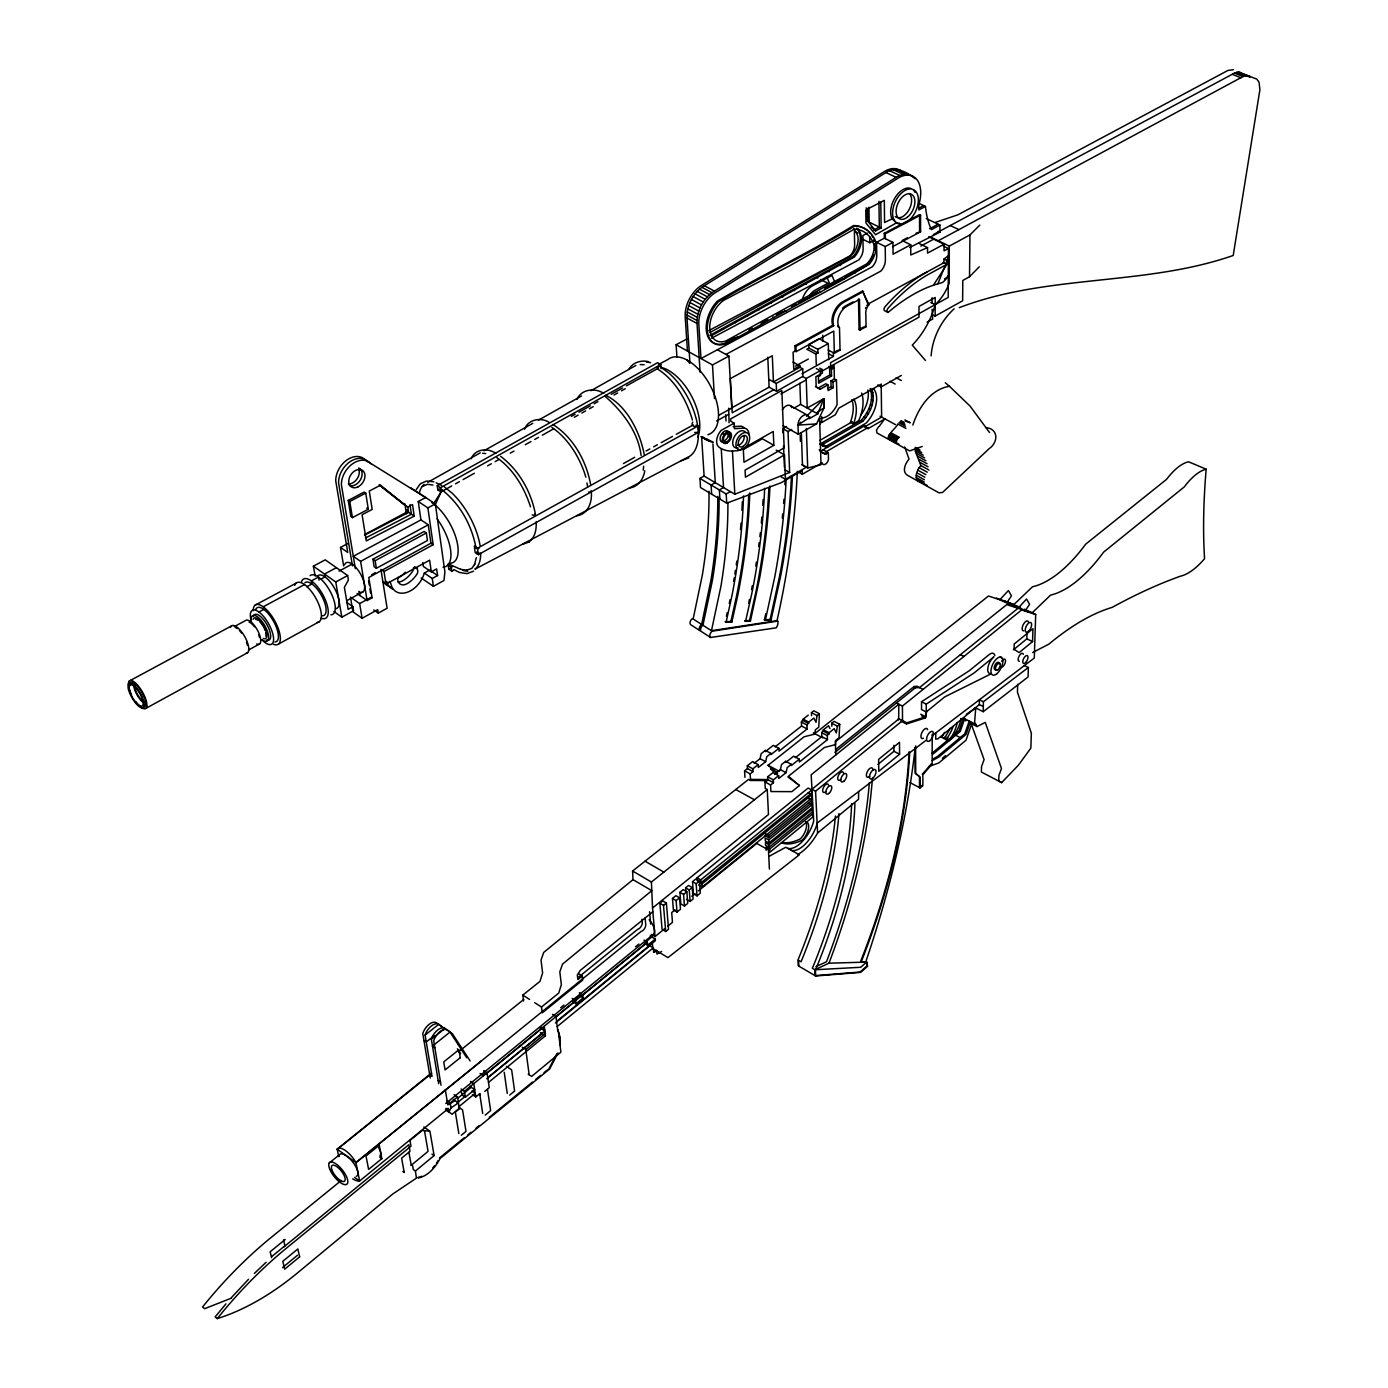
<?xml version="1.0" encoding="UTF-8"?>
<svg xmlns="http://www.w3.org/2000/svg" width="1388" height="1388" viewBox="0 0 1388 1388"><rect width="100%" height="100%" fill="white"/><g stroke="black" fill="none" stroke-linecap="round" stroke-linejoin="round"><path stroke-width="1.5" d="M900.951 721.135L906.485 723.963L925.484 717.891L925.761 711.697M994.849 655.587A9.89 4.58 -63.9 0 0 989.176 654.581L969.449 670.612L921.528 701.755L921.528 709.563L926.247 711.957L926.247 704.132L974.15 672.92L993.86 656.854A9.89 4.563 -63.9 0 0 987.961 667.298A9.89 4.563 -63.9 0 0 990.581 673.648M926.785 710.864L925.761 716.763L906.763 722.836L898.296 718.516M932.094 309.351L932.667 319.067L927.097 322.172M932.111 303.07L932.111 297.726M932.216 734.252L932.146 764.007L922.864 774.747L922.864 785.643L920.123 787.933L909.938 782.606M932.268 314.642L935.165 316.1L935.2 297.483L918.977 306.453L919.012 317.175L820.655 371.845M909.643 247.515L939.919 232.178L939.936 225.082L926.264 218.541M935.755 732.951L935.72 739.162L937.976 738.763L979.321 704.566L979.408 699.76L983.398 701.738L1028.369 667.472L1024.396 665.563M926.976 271.979L923.384 274.009A134.532 77.728 -62.2 0 0 885.058 306.731A2.707 1.614 -63.3 0 0 884.017 309.403A2.707 1.614 -63.3 0 0 885.11 310.895L888.112 312.421A154.085 88.832 -61.6 0 1 933.447 285.199L946.963 264.258L949.271 255.045L943.961 259.088L943.944 262.731L867.934 304.146L862.573 291.012L842.932 301.63A15.875 9.664 -63 0 0 832.696 325.226L794.96 345.786L795.151 351.095L796.157 351.632L833.754 331.073L834.344 353.281L840.052 350.123L839.497 327.672A13.013 7.894 -63 0 1 838.803 316.551A13.013 7.894 -63 0 1 846.784 306.314L859.484 299.426L860.057 330.032L866.077 326.718L865.869 314.833A8.866 5.326 -63.2 0 1 868.94 304.666L862.573 291.012M928.693 236.741L944.083 244.184L944.066 250.881L948.438 248.521L948.195 297.414L830.562 362.684L830.701 367.352L834.032 365.495L834.396 378.976L836.461 380.086L837.103 404.585A17.923 10.792 -61.6 0 1 823.709 417.736L819.614 418.968L821.019 464.72L807.712 467.982L801.9 464.668M888.112 312.421A2.707 1.614 -63.3 0 1 887.019 310.929A2.707 1.614 -63.3 0 1 888.06 308.257A134.636 77.659 -62.2 0 1 926.403 275.518L946.963 264.258L948.403 256.676M979.789 225.099L969.969 234.919L949.323 246.092L949.132 283.36A34.613 20.369 -63.8 0 1 935.182 304.631A57.533 34.162 -63.3 0 1 912.263 345.109L925.466 360.481M920.73 481.896C912.766 480.734 916.895 469.318 920.869 465.587L915.091 450.684L923.228 455.143M591.132 490.675C592.728 500.721 588.477 514.601 576.593 515.763M935.165 316.1L962.63 300.797L962.804 280.445L969.518 276.733L969.969 234.919M477.489 548.798L476.067 548.052M858.634 791.576L858.547 799.262L817.601 833.043A36.886 18.148 -61.3 0 1 797.51 854.661M975.105 707.637L983.225 711.697L983.398 701.738M1017.682 684.284L1017.456 692.248L1031.336 733.176L1030.85 748.115L1018.237 765.395L1001.633 782.624L981.42 772.04L981.524 766.644L984.092 759.635L971.114 723.547M1013.414 649.827L1026.825 638.862L1027.016 632.425M1028.369 667.472L1028.074 676.945L983.225 711.697M1032.551 641.586L1032.967 628.695L1014.212 644.015L1014.073 649.324L1019.156 652.586L1032.551 641.586L1026.825 638.862M1024.413 609.211L1035.691 614.502L1034.286 658.033L932.424 735.466M931.122 355.883C932.389 338.082 941.012 320.819 954.146 308.795M728.683 408.211L729.082 422.75M820.204 443.657A25.522 15.268 -61.3 0 0 827.647 447.162L821.054 443.466L861.081 420.46C868.697 412.167 874.319 399.727 870.172 388.553L871.82 389.438C875.949 400.629 870.328 413.069 862.711 421.362L822.685 444.386M689.923 362.494L686.991 317.991C686.557 305.256 693.375 292.313 704.341 285.737L885.943 172.546C895.451 165.658 907.457 172.286 915.091 178.774M559.902 1045.025L560.179 1037.929L558.739 1032.186M700.09 372.227L697.019 323.456C696.62 310.686 703.456 297.726 714.438 291.116L896.162 177.352C901.038 174.246 907.769 172.806 912.749 176.45M890.61 439.736C883.011 437.237 897.949 426.793 897.724 423.947L905.948 428.406M779.761 575.326L770.114 619.516L771.034 620.089L780.698 575.899A763.07 537.121 -49.6 0 0 792.409 476.362M729.255 603.433L730.036 599.755M748.67 603.242L749.503 599.356M719.088 497.216A522.912 358.711 -51.9 0 1 712.287 581.034L702.935 625.242L711.471 630.69L777.002 620.662L778.512 613.93A947.796 683.087 -46.1 0 0 797.302 472.441M726.41 616.237L727.26 612.594M749.78 492.896A656.958 458.491 -50.4 0 1 737.67 595.903L731.84 622.032L726.08 622.327L731.736 596.684A643.893 448.983 -50.4 0 0 743.517 495.932M731.84 622.032L730.903 621.442L736.698 595.331A656.732 458.561 -50.4 0 0 748.757 494.197M769.941 486.043A707.707 495.967 -50 0 1 759.375 579.525L750.422 621.113L745.564 621.356L751.689 594.081A692.386 484.533 -50.1 0 0 764.632 488.333M750.422 621.113L749.503 620.523L755.731 592.85A704.878 494.007 -50 0 0 768.883 487.466M771.034 620.089L764.372 619.794L765.846 613.6M765.309 620.384L774.764 576.905A747.473 525.497 -49.7 0 0 786.146 479.051M474.523 564.638L476.327 557.646M692.421 618.528A4.008 2.429 -57.4 0 0 690.166 621.911A4.008 2.429 -57.4 0 0 690.842 624.791L700.038 630.707A4.008 2.429 -57.4 0 1 699.379 627.81A4.008 2.429 -57.4 0 1 701.634 624.427L710.951 580.219A522.669 358.798 -51.9 0 0 717.752 496.418M898.661 719.956L898.817 704.236L811.182 774.782L813.698 821.071A25.192 12.405 -61.3 0 1 787.811 848.363L785.66 847.305L768.935 856.431M906.485 723.963L906.763 722.836M711.471 630.69L720.893 586.413A524.525 358.191 -51.9 0 0 727.902 502.473M605.012 396.291C621.598 410.449 638.202 431.547 641.082 455.49M524.543 429.204C528.134 419.297 540.869 416.99 549.11 422.368M644.743 470.688C643.633 478.843 638.185 487.136 629.354 487.986M912.836 425.058C918.422 408.037 930.428 389.299 949.444 386.28L970.125 406.163L989.523 432.501M556.779 1053.874L549.006 1068.587M557.959 1052.937L549.648 1069.003L440.152 1158.425C435.554 1167.117 428.372 1175.862 418.326 1178.013M798.326 434.271L797.979 425.092A7.79 4.719 -61.2 0 1 803.34 415.446A7.79 4.719 -61.2 0 1 809.152 418.76L817.775 413.867L823.778 398.686L824.038 407.846L816.543 423.913L798.326 434.271L782.919 425.63M933.447 285.199L937.889 283.794L944.725 266.548M946.234 262.714L949.271 255.045L946.98 260.562L943.961 259.088M435.155 504.989L441.904 490.12M453.373 1099.47L458.439 1102.887L451.013 1107.936L448.949 1111.944L452.037 1114.269L459.307 1108.318L457.485 1096.954L454.102 1094.664M436.422 1163.231L438.053 1160.646M433.472 503.879L442.113 490.242M1025.333 610.633L1029.566 604.353L1026.565 599.009L1018.046 608.274L919.498 687.598L912.454 687.806L835.611 749.52M1007.22 602.132L1011.453 595.868L1008.399 590.525L999.88 599.737L1018.046 608.274M416.296 489.548L419.991 484.186M657.305 367.039L659.231 366.276M471.191 458.803C474.904 448.74 487.986 447.699 495.811 453.356M879.229 426.359L884.677 418.933M576.905 399.449C581.416 388.935 595.088 387.668 603.797 393.377M474.87 563.979L471.868 568.351L466.541 570.26M628.851 369.468C632.425 362.372 641.256 359.874 648.612 361.661M479.45 553.118L476.847 553.656L476.813 551.851M432.657 1168.054L434.618 1165.729M225.932 1303.887L215.14 1316.917L217.274 1318.6A212.885 119.819 -53 0 0 297.622 1272.813L392.752 1194.01L416.417 1178.117L415.428 1171.038L413.294 1169.546L412.6 1165.642L411.126 1164.601L408.905 1152.283M922.222 774.417L931.504 763.678M231.466 1297.554L248.521 1279.285M479.276 547.982L477.94 548.728M866.043 265.854L867.968 263.876A18.807 11.451 -64.1 0 0 873.295 255.028M816.543 423.913L797.979 425.092L800.841 422.16M806.584 416.296L823.778 398.686M969.518 276.733L979.251 266.808M878.535 426.827L876.505 430.037L876.921 432.935L909.608 450.909L922.222 446.468M254.334 1273.473L266.114 1262.299M866.563 962.11L828.983 963.185L814.843 969.761L815.051 975.625L860.074 972.034L867.032 965.892L866.563 962.11L860.699 967.28L814.843 969.761L812.362 968.321A365.807 189.167 -58.5 0 0 851.625 803.704M922.239 785.296L919.481 787.603L919.463 776.725L915.074 773.116L914.987 747.646M942.365 758.282L945.558 755.61M931.747 753.424L959.004 730.782L963.376 718.151L975.833 724.415M933.014 754.066L960.27 731.424L964.625 718.793L965.857 720.927M415.428 1171.038L434.114 1155.579L429.933 1131.168L422.195 1130.457L409.963 1140.45L410.987 1146.176L286.188 1248.385A253.102 125.718 -52.4 0 0 217.274 1318.6M461.284 1135.263L465.986 1131.359L462.568 1109.862L459.116 1107.52M485.175 1115.137L490.641 1110.608L487.483 1089.424M509.708 1095.063L514.601 1091.02L511.634 1069.836L506.464 1066.435M410.917 1165.504L428.059 1151.381L424.537 1131.029M899.58 754.222L878.795 771.312L878.621 759.375L899.493 742.302L899.58 754.222L893.941 751.29L893.889 745.339M282.51 1267.591L297.5 1255.255M459.029 1106.566L475.251 1093.276L471.885 1091.02M488.489 1082.432L545.449 1035.795L544.235 1026.183M557.213 1026.53L653.297 947.831L649.966 945.818M877.945 764.406L893.941 751.29M460.105 1108.197L455.351 1112.083L458.821 1133.58M472.458 1094.681L475.824 1096.936L480.005 1093.501L480.248 1095.097M484.759 1091.402L489.27 1087.706L487.049 1072.82L483.683 1070.582M448.567 1111.909L445.479 1109.585L448.949 1111.944L448.376 1108.492L359.631 1180.997L355.97 1162.589L481.254 1061.057M457.745 1098.272L471.226 1087.272M285.199 1239.501L270.157 1251.768L271.562 1257.684M769.004 844.719L812.188 809.464L812.275 811.997L769.126 847.253L765.517 845.24L765.395 842.69L769.004 844.719L769.126 847.253M572.619 1001.685L575.985 1003.802L583.099 997.972L582.734 994.78L579.369 992.663M644.258 943.267L647.606 945.297L655.257 939.051L650.226 936.033M665.702 931.504L668.565 929.162L666.379 903.033L662.735 900.881L659.855 903.206L662.076 929.353L665.702 931.504L663.499 905.358L659.855 903.206M487.778 1077.643L544.842 1031.006L539.793 1027.762M556.588 1021.429L655.396 940.665L655.257 939.051M457.173 1102.887L465.292 1096.26M486.685 1078.771L541.979 1033.574M555.408 1022.956L649.862 945.749M462.013 1094.941L465.379 1097.197L474.696 1089.597L469.647 1086.214M271.58 1256.695L284.904 1245.799L283.534 1239.883M769.611 849.126L812.587 813.975L812.691 817.15L769.767 852.301L769.611 849.126L766.003 847.114L766.176 850.289M284.037 1246.771L408.835 1144.684L410.015 1151.259L401.618 1158.147L404.238 1172.53L402.763 1171.489M529.175 1074.815L525.774 1049.502L545.467 1033.366M439.493 1157.974L464.39 1137.657M467.704 1134.95L471.018 1132.244M475.997 1128.184L479.311 1125.477M489.27 1117.34L532.402 1082.12M535.733 1079.413L540.695 1075.353M544.027 1072.646L547.34 1069.94M767.408 780.629L750.544 780.455L748.566 779.379L632.598 871.022L633.015 879.645L543.697 952.428L541.025 960.149L542.621 972.919L540.001 981.351L522.808 995.127L523.571 1000.974M765.048 835.732L768.657 837.745L768.553 835.507L811.859 800.286L808.25 798.326M677.032 912.072L680.484 909.279L679.582 897.81L675.921 895.676L672.469 898.47L673.388 909.938L677.032 912.072L676.112 900.604L672.469 898.47M684.457 906.052L687.737 903.38L686.852 891.755L683.208 889.639L679.912 892.31L680.814 903.918L684.457 906.052L683.555 894.427L679.912 892.31M686.487 899.303L690.114 901.437L693.08 899.008L692.23 887.557L688.587 885.44L685.603 887.852L685.898 891.669M697.036 895.867L700.298 893.213L699.431 881.12L695.787 879.003L692.508 881.658L693.41 893.751L697.036 895.867L696.151 883.757L699.431 881.12M768.657 837.745L811.945 802.524L811.859 800.286M560.7 1007.723L563.962 1005.068M635.583 946.755L638.896 944.066M768.761 839.966L765.152 837.953L765.309 840.989L768.917 843.002L768.761 839.966L812.015 804.728L808.423 802.784M445.774 1103.512L653.644 934.124M926.247 711.957L944.725 696.897L990.165 674.29M573.938 1000.453L579.646 995.803L583.099 997.972M645.68 941.966L651.805 936.969L651.579 934.506L655.032 936.57L664.557 928.815M381.839 1158.633L368.618 1169.407L365.998 1155.996L379.288 1145.221L381.839 1158.633L379.809 1157.21L380.78 1153.116A13.724 5.379 51.6 0 0 378.664 1147.65M457.485 1096.954L447.786 1104.848L445.27 1089.511M465.379 1097.197L464.459 1091.263L647.329 942.088L643.963 940.075M768.917 843.002L812.119 807.764L812.015 804.728M485.974 1073.965L541.372 1028.768M556.484 1016.484L574.892 1001.459M581.607 995.994L646.929 942.695M667.732 926.212L672.486 922.343L671.688 912.558L675.036 909.851M700.957 882.803L811.824 792.895L811.72 790.015L808.111 788.054L697.106 877.789L697.314 880.686L700.957 882.803L700.749 879.888L811.72 790.015M431.46 1073.028L337.215 1149.247A15.997 6.142 51.6 0 1 355.97 1162.589L641.221 931.348A4.702 2.429 -59.1 0 0 644.414 928.78A4.702 2.429 -59.1 0 0 645.732 924.582L645.142 917.971M817.601 833.043L815.571 791.212L902.53 720.667L902.426 706.058L1021.603 609.957L1035.691 614.502M698.476 885.006L702.102 887.106L701.894 884.035L811.807 794.838L808.198 792.895M702.102 887.106L811.911 797.892L811.807 794.838M341.257 1180.494L271.389 1237.263A252.078 126.482 -52.3 0 0 202.544 1307.01L204.661 1308.676L231.536 1298.092M691.71 896.284L695.041 893.577M698.39 890.87L756.772 843.418L768.466 849.959L769.403 869.062M652.863 911.743L580.34 970.333L577.321 975.018L577.842 979.581L582.301 975.955L578.9 973.856M663.499 905.358L666.379 903.033M582.301 975.955L582.752 980.015L542.257 1012.858L541.511 1007.011L558.705 993.114L561.359 984.647L559.815 971.86L562.522 964.122L651.787 890.662L633.015 879.645M578.796 976.961L637.751 929.266A4.702 2.429 -59.1 0 0 640.926 926.698A4.702 2.429 -59.1 0 0 642.262 922.5L641.967 919.203M898.938 718.845L811.963 789.269L815.571 791.212M676.112 900.604L679.582 897.81M683.555 894.427L686.852 891.755M690.114 901.437L689.246 889.968L692.23 887.557M831.828 726.236L831.742 723.2L834.084 721.344L839.723 724.276L839.063 737.739L835.489 740.585L835.611 744.575L824.403 747.49L788.436 776.256L799.436 785.539L791.871 791.646L770.913 791.559L770.6 784.983L773.463 782.693L773.342 779.883L778.633 775.666L772.96 772.613L767.668 776.812L767.807 779.622L764.944 781.895L765.256 788.488L767.252 789.564L768.484 814.513L652.534 908.012L655.032 936.57M338.724 1156.62L337.215 1149.247L429.985 1074.763M458.456 1051.896L523.762 999.464M834.951 752.365L917.052 686.383L923.089 689.402M329.251 1162.97L339.418 1154.799M774.556 774.261L780.368 769.629L781.548 764.562L785.677 761.283L791.334 764.32L787.222 767.599L786.024 772.682L778.755 778.477L778.633 775.666M839.723 724.276L837.398 726.132L836.322 732.916L834.205 728.665L829.104 732.743L827.335 735.657L827.456 739.631L799.401 761.995L799.297 759.201L793.641 756.182L785.729 762.48L785.677 761.283M652.534 908.012L651.423 882.039L767.252 789.564M466.75 1057.777L450.007 1032.117L432.466 1046.066L434.826 1047.628M795.411 757.674L821.817 736.664L821.696 732.691L823.448 729.776L828.567 725.733L829.972 728.561M799.297 759.201L791.386 765.499L791.334 764.32M434.236 1035.621L426.272 1041.937L423.93 1040.393M438.695 1083.681L431.338 1039.196L444.958 1028.387L450.007 1032.117M750.544 780.455L750.197 773.879L753.059 771.624L752.903 768.813L758.212 764.632L752.608 761.613L747.299 765.777L747.455 768.588L744.575 770.843L744.957 777.419M754.205 763.261L760.034 758.681L761.197 753.632L765.326 750.388L770.93 753.389L766.801 756.651L765.638 761.7L758.351 767.443L758.212 764.632M811.564 715.688L811.46 712.651L813.802 710.812L819.388 713.71L817.046 715.566L816.005 722.315L813.854 718.064L808.736 722.09L806.983 724.987L807.139 728.96L779.032 751.134L778.911 748.323L773.307 745.339L765.378 751.585L765.326 750.388M429.707 1074.832L432.032 1076.394L425.11 1035.066L438.747 1024.309L443.813 1028.04M775.094 746.848L801.553 726.028L801.397 722.072L803.149 719.175L808.267 715.15M778.911 748.323L770.982 754.569L770.93 753.389M688.743 457.901L680.779 460.903M528.811 542.083C535.195 537.607 536.636 529.14 536.132 521.853M925.796 740.515L817.272 823.015A25.21 12.388 -61.3 0 1 791.386 850.358M473.534 571.162L467.149 573.574M697.314 432.431L694.763 432.483M605.741 395.268C626.803 405.643 639.972 431.824 644.275 454.744M449.018 1104.57L454.969 1100.545M966.326 714.317L975.747 707.949L974.619 722.263L977.031 726.566L985.254 722.402L1001.477 768.501L998.892 775.528L998.753 780.924L1001.633 782.624M797.979 425.092L810.141 417.042M817.098 412.444L824.038 407.846L824.038 398.547L807.209 408.02L806.202 378.49L802.889 376.686M938.253 240.749L1243.058 76.531L1246.962 75.455L1250.206 76.496M933.395 234.589L1234.453 73.096L1238.356 72.02L1256.834 79.133L1259.037 82.187L1259.922 89.613L1233.203 255.479C1144.77 286.275 1047.229 273.939 959.264 307.65M853.36 423.861L858.652 420.72A33.885 20.265 -61.5 0 0 861.67 393.064M781.01 476.743L785.452 479.311L806.359 467.218L802.472 465.067L801.327 432.813M797.215 471.313L802.333 474.245L822.13 462.777A4.494 2.672 -60.7 0 0 825.791 463.904A4.494 2.672 -60.7 0 0 828.463 458.179L828.306 452.714L823.101 449.781M371.654 574.788L375.367 572.637M884.954 418.898L868.073 428.649L864.741 425.7L820.534 451.256L825.739 454.188L828.306 452.714M864.741 425.7L864.759 426.827L881.623 417.094L881.207 385.101M786.545 426.55L782.849 428.649L788.02 431.564L789.651 472.475L734.825 494.232L704.115 476.049L701.634 437.307L713.345 442.252M825.34 452.176L868.055 427.521M785.452 479.311L784.463 454.865L745.443 477.177L745.078 470.15L784.168 447.856L781.826 390.496L730.661 418.898L730.782 421.223L734.148 423.149L734.46 428.701L744.35 428.094A12.336 7.669 -60.5 0 1 749 434.791M704.115 476.049L699.934 478.426L726.184 493.989L730.383 491.595M819.579 440.569L852.301 421.779M731.337 408.072L769.126 387.2L776.551 391.312L802.958 376.304L802.698 368.826L799.904 367.317L773.428 381.908L772.318 355.762L730.331 378.629L732.205 412.791L773.775 389.768M773.845 445.305L743.985 462.256L743.274 448.393L773.237 431.477L773.845 445.305L762.446 438.799L743.794 449.33M877.736 384.979L881.259 386.853L901.315 375.454M819.284 421.032L821.835 422.438L835.333 414.769L838.82 408.193L881.224 384.112L881.259 386.853M661.66 951.422L656.958 954.094L656.715 951.248L653.696 952.272L653.297 947.831M899.528 223.121A18.669 11.243 -65 0 1 896.509 222.843L875.568 234.711L865.991 223.086L865.765 209.987L884.312 200.358L884.572 222.496L892.05 218.853L893.976 219.79M788.02 431.564L791.733 429.465M653.522 952.029L656.645 950.242M427.764 482.313L480.265 452.835M484.013 450.718L532.784 423.34M538.405 420.182L581.537 395.962M590.906 390.705L635.912 365.426M827.716 388.501L831.082 386.61L833.164 387.738L833.008 382.03L830.926 380.919L831.082 386.61M793.728 408.263L800.616 404.394L817.775 413.867M833.164 387.738L828.116 390.583L827.942 384.875L825.877 383.747L818.157 388.05L815.45 386.506M660.792 364.524L441.748 487.014L440.395 487.726L437.255 485.661L657.6 362.684L660.792 364.524L661.087 368.635M451.759 485.939L440.968 491.925L437.845 489.86L437.255 485.661M455.524 483.822L459.307 481.705M463.072 479.589L474.384 473.256M487.587 465.848L491.369 463.731M495.134 461.631L498.899 459.515M510.229 453.165L513.994 451.065M525.306 444.715L530.962 441.54M534.744 439.441L538.509 437.324M542.274 435.207L553.604 428.875M574.337 417.25L578.119 415.133M581.884 413.017L585.649 410.9M589.432 408.783L593.197 406.684M613.947 395.06L617.712 392.943M621.494 390.826L625.259 388.709M830.926 380.919L834.396 378.976M818.157 388.05L820.239 389.195L827.942 384.875M833.008 382.03L836.461 380.086M734.148 423.149L721.153 430.384A11.763 7.356 -60.5 0 0 719.036 447.179A51.391 32.08 -61.2 0 0 735.657 450.753A12.336 7.669 -60.5 0 0 742.511 448.237M831.395 369.399L834.101 367.889L832.314 366.935L829.608 368.445L829.781 375.02L831.568 375.974L831.395 369.399L829.608 368.445M818.66 381.232L829.781 375.02M831.568 375.974L818.59 383.227L818.382 376.651L820.412 375.506L820.308 371.967M571.353 416.383L575.135 414.283M578.935 412.184L590.316 405.869M594.116 403.769L597.898 401.67M611.171 394.296L622.553 387.998M626.352 385.899L658.606 368.011M477.507 548.191L698.39 425.769L698.789 432.119L478.339 554.662L475.164 552.528L474.332 546.074L477.507 548.191L478.339 554.662M373.719 609.905L378.282 613.132L387.113 608.239L380.937 569.427L384.008 571.544L385.985 584.122L429.621 560.179L431.304 571.873L436.63 568.924L437.584 575.552L432.258 578.484L424.312 573.071A21.566 14.782 -55 0 1 407.135 592.312A21.566 14.782 -55 0 1 391.052 584.435A11.191 7.703 -54.3 0 0 389.351 581.399M806.202 378.49L822.286 369.555L822.39 373.094L815.866 376.738L816.179 386.87L820.239 389.195M421.154 577.963L433.403 586.343L443.987 580.462L444.889 571.908L435.329 503.896L410.466 487.604M780.924 393.932L805.526 380.26M623.438 463.557L634.75 457.294M646.079 451.031L649.844 448.931M653.627 446.849L657.409 444.75M661.174 442.668L672.503 436.405M676.268 434.305L693.254 424.919M719.192 415.064L731.771 408.107L728.926 356.091L717.388 349.759M768.779 379.34L776.222 383.452L802.698 368.826M837.623 350.383L833.338 352.76L833.425 356.386L802.021 373.771M716.52 421.05L728.613 414.353M362.094 618.285L359.648 603.606L350.47 597.118L352.968 611.796L362.094 618.285L377.709 609.644L378.282 613.132M844.494 277.721L864.36 266.791M843.973 279.179L725.646 343.981L720.997 344.918A27.482 17.558 -62.5 0 1 707.325 329.91A27.482 17.558 -62.5 0 1 718.55 301.682C763.088 275.518 810.523 253.241 854.765 226.036L857.368 226.261A55.433 33.971 -63.7 0 1 875.03 239.898L875.689 241.668A18.825 11.451 -64.1 0 1 869.079 264.431L843.973 279.179L842.88 278.624L824.802 288.565M333.901 611.483L341.847 617.192L353.593 610.72L352.916 606.747L348.145 609.367L344.38 587.35L348.388 580.045L347.642 575.552L325.226 559.85L313.376 566.183L315.145 576.072M359.648 603.606L371.273 597.204L372.105 597.794L367.091 600.553L357.08 593.509M859.484 299.426L858.478 298.906L859.051 329.511L863.579 327.013M808.857 348.093L806.81 349.221L815.936 354.096L817.983 352.968L817.862 349.325L808.736 344.467L808.857 348.093L817.983 352.968M795.428 366.154L808.354 359.024M799.904 367.317L799.852 365.825L793.728 369.191L793.103 352.222L795.151 351.095M424.312 573.071L429.621 570.138L437.584 575.552M798.204 303.157L808.232 297.657L809.325 298.229M809.881 296.754L818.191 292.191M346.948 600.605L363.031 591.791M278.485 644.084L319.379 621.633M817.862 349.325L828.289 343.617L828.723 359.718M709.91 335.376L853.221 256.502A18.738 11.503 -64.2 0 0 859.745 233.826L859.085 232.056A55.173 34.093 -63.7 0 0 856.812 228.1M711.003 335.965L854.331 257.058A18.738 11.503 -64.2 0 0 860.855 234.364L860.196 232.611A55.19 34.093 -63.7 0 0 857.923 228.638M752.487 328.141L749.069 330.014L750.179 330.604M767.842 319.761L761.04 323.473L762.151 324.063M776.326 315.128L783.092 311.433M791.49 306.817L796.539 304.059M794.96 345.786L795.966 346.323L833.702 325.746A15.893 9.647 -63 0 1 843.956 302.15L863.596 291.532M384.008 571.544L433.16 544.721L427.903 507.887L418.239 501.519L425.665 497.563L365.374 460.087A20.091 14.383 -56 0 0 346.861 460.053A20.091 14.383 -56 0 0 335.74 480.977L347.746 552.441L340.511 547.427L348.006 543.437M248.435 650.035L259.677 643.893M808.736 344.467L819.146 338.759L828.289 343.617M145.966 708.331L247.567 652.724M449.539 564.361L448.22 565.09L448.775 569.097L451.846 571.197L453.165 570.485M724.553 343.374L735.241 337.562M376.374 568.299L427.435 540.522L426.342 532.975L424.103 531.483L372.938 559.191L374.153 566.755L376.374 568.299L375.159 560.717L372.938 559.191M433.16 544.721L430.939 543.211L368.792 577.512L372.105 597.794M448.22 565.09L451.291 567.189L452.627 566.46M448.775 569.097L450.094 568.369M313.376 566.183L335.757 581.988L347.642 575.552M375.159 560.717L426.342 532.975M853.03 301.855L845.778 305.794A13.013 7.894 -63 0 0 842.551 308.257M710.066 332.426L850.809 255.999A15.546 9.543 -64.2 0 0 857.055 234.225A51.929 32.098 -63.7 0 0 853.689 228.899M129.362 680.988L231.397 625.971M258.931 612.004L263.772 609.401M306.8 586.742L311.953 583.966L311.38 580.878L318.477 577.061L319.032 580.149M320.524 579.334L325.035 576.905L324.532 574.059L336.382 567.657M234.277 626.63L245.555 620.54A13.672 5.205 60.4 0 1 258.359 631.939A13.672 5.205 60.4 0 1 256.693 643.997M944.083 244.184L927.531 253.119L927.531 247.602L918.943 243.421M339.036 571.145L352.153 564.066M371.064 463.818A20.143 14.366 -56 0 0 352.552 463.8A20.143 14.366 -56 0 0 341.396 484.776L353.298 556.31L360.62 561.377L428.285 524.803L430.939 543.211M920.834 246.075L933.708 239.17M255.01 605.237L296.147 583.134M725.907 354.443L880.842 271.094A10.653 6.437 -64 0 0 885.388 260.111L885.232 246.543L892.97 242.414L893.074 254.212L910.719 244.774L910.771 254.993L927.531 247.602M428.285 524.803L420.928 519.91L353.298 556.31L355.363 568.664M263.252 606.799L304.527 584.574M676.962 357.271L676.095 344.727L712.495 364.94L728.926 356.091M427.903 507.887L435.329 503.896M932.285 760.589L938.843 757.067L966.083 734.373L970.455 721.708L971.669 723.859L966.013 740.22L938.826 762.932L929.11 766.419M935.581 222.323L957.963 214.793L1227.877 70.458L1233.516 69.66M907.353 237.782L902.113 240.575L910.719 244.774M916.097 233.132L920.591 231.761L920.556 215.14L919.533 214.654L884.277 233.288L884.347 238.198L876.591 242.293L876.782 255.86A10.618 6.437 -64 0 1 872.254 266.808L700.975 358.555L698.841 324.445A26.251 16.864 -62.6 0 1 716.26 292.087L898.019 178.219A30.102 18.165 -65 0 1 918.839 204.695L918.856 209.935L925.466 206.465A97.073 56.457 -65.8 0 0 931.383 229.645L939.936 225.082M892.536 246.717L920.591 231.761M407.725 507.141L412.531 504.573L414.231 516.11L366.328 540.921L362.077 514.74L372.192 509.396L369.277 491.074L380.416 485.227L407.725 507.141L379.583 485.349M929.561 228.777L938.115 224.214M364.888 534.432L408.02 511.443M932.649 759.062L937.577 756.425L964.816 733.731L969.206 721.083L970.42 723.235L977.031 726.566M658.45 364.541L667.854 359.527A42.802 22.867 61.7 0 1 710.24 385.534A42.802 22.867 61.7 0 1 707.915 434.687M711.489 338.238L858.634 259.99A10.584 6.472 -64.1 0 0 863.128 249.077L862.885 235.544L867.535 233.115M884.277 233.288L885.301 233.791L920.556 215.14M676.095 344.727L687.025 338.95M862.33 239.048L869.808 242.727L873.33 240.87M352.431 517.62L368.306 509.223L365.738 493.104L364.177 492.063L348.214 500.426L350.869 516.562L352.431 517.62L349.776 501.484L348.214 500.426M708.817 330.604L850.167 255.756A10.549 6.472 -64.2 0 0 854.644 244.878L854.383 231.362L857.784 233.028M871.213 226.921L875.498 230.929L881.12 227.979L880.79 202.18M918.683 208.2L923.627 205.598M349.776 501.484L365.738 493.104M873.677 230.026L879.298 227.077L878.951 201.295M437.845 489.86L439.198 489.149M1032.689 652.516L1048.946 644.084A274.703 116.21 -62.3 0 1 1112.152 607.389A888.771 331.402 -58.6 0 1 1180.407 576.194A67.804 28.558 -65.8 0 0 1204.558 558.705A546.924 200.375 -68.3 0 1 1206.172 469.179L1188.492 461.77A51.703 22.173 -65.8 0 0 1166.562 479.346L1085.642 544.2A115.95 53.837 -65.9 0 1 1032.499 586.777L1014.108 604.353L988.482 596.025L816.838 732.049L813.385 732.916L822.737 737.826M364.558 535.126L408.61 512.38L414.231 516.11M365.443 538.024L411.421 514.237L409.998 504.642M815.901 966.673L826.502 961.763A514.809 274.668 -57.5 0 0 869.374 782.676M420.547 483.631L426.463 481.063L433.837 481.792M422.299 486.529L427.487 484.273L432.952 485.054M699.934 478.426L700.524 487.552L726.722 503.167L781.236 482.694L802.195 470.567L802.333 474.245M522.773 544.269L529.158 541.945M421.831 1176.33L417.667 1177.545M937.889 283.794L942.261 282.632A31.247 12.232 -75.1 0 0 949.166 274.546L948.299 276.177A27.222 15.962 -64.2 0 1 946.061 277.93M723.009 343.686L719.904 344.311A27.465 17.576 -62.5 0 1 706.232 329.32A27.465 17.576 -62.5 0 1 717.423 301.075C761.977 274.928 809.395 252.685 853.655 225.498L856.257 225.706A55.416 33.971 -63.7 0 1 867.413 230.616M590.334 492.115L588.686 492.011M777.748 621.113L712.218 631.176A4.025 2.412 -57.4 0 0 709.945 634.576A4.025 2.412 -57.4 0 0 710.604 637.474L776.239 627.827A6.784 3.973 -58 0 0 777.748 621.113L777.002 620.662M552.962 424.502C573.157 437.376 586.239 460.729 590.542 484.1M835.437 815.988A364.35 190.399 -58.4 0 1 797.996 959.941L798.239 965.788L815.658 975.99L860.681 972.381L867.639 966.239L866.181 960.6A870.224 490.606 -54.8 0 0 915.195 747.664M733.072 426.654L741.001 426.168A12.336 7.669 -60.5 0 1 744.367 428.302M730.903 621.442L725.143 621.737L726.08 622.327M749.503 620.523L744.645 620.766L745.564 621.356M764.372 619.794L770.114 619.516M482.59 453.269L485.661 453.581M913.53 686.47L917.052 686.383M750.682 779.397L767.547 779.57M640.198 364.558L644.136 364.714M867.17 962.474L861.202 961.936A508.043 266.028 -58.1 0 0 909.66 752.279M820.655 444.646L826.016 446.242L866.025 423.184A24.03 14.262 -61.6 0 0 873.468 388.64M466.923 570.242L460.643 569.34M466.767 573.591L459.393 572.446L453.789 569.548M905.392 421.067L910.25 422.767L904.941 419.905M413.485 567.761L417.337 568.525A4.442 3.036 -55.3 0 0 417.562 570.052A4.563 3.123 -55.1 0 1 416.799 574.406A21.757 14.956 -55 0 1 407.014 583.741A9.924 6.801 -54.9 0 1 397.853 577.477M996.358 598.089L1020.544 607.389M1238.356 72.02L1246.962 75.455M1244.602 75.056L1249.755 77.103M1236.465 72.297L1245.071 75.733M1234.453 73.096L1243.058 76.531M1232.405 74.379L1241.011 77.832M448.255 563.823L460.764 569.375M896.596 169.475L906.815 174.246M893.178 169.648L903.397 174.437M889.587 170.689L899.806 175.478M885.943 172.546L896.162 177.352M1003.715 600.484L1028.89 612.299M918.578 203.186L925.466 206.465M950.277 225.533L958.9 229.645M938.115 231.31L939.919 232.178M931.365 237.417L949.323 246.092M866.06 207.992L867.899 208.877L868.107 221.56L875.498 230.929M943.267 246.006L948.438 248.539M436.162 482.798L441.748 485.505M881.12 227.979L867.361 221.265L867.153 208.408M960.375 654.685L963.966 656.437M943.163 262.384L946.963 264.258M884.347 238.198L892.97 242.414M876.591 242.293L885.232 246.543M979.321 704.566L983.329 706.544M930.81 302.428L935.182 304.631M839.549 264.917L840.642 265.472M854.279 272.343L855.39 272.898M960.912 718.446L964.209 720.112M921.528 701.755L926.247 704.132M920.695 714.213L925.761 716.763M828.15 271.146L829.243 271.701M896.37 702.987L902.426 706.058M921.805 716.017L925.484 717.891M954.406 734.616L961.485 738.208M944.586 732.291A20.716 9.716 -63 0 1 941.238 737.097L948.646 740.88A20.386 9.508 -63.1 0 0 961.034 718.637M816.682 277.409L817.775 277.964M820.568 279.509L827.959 283.291L815.277 290.057A12.891 7.964 -63.2 0 0 809.291 296.026M867.934 304.146L868.94 304.666M805.127 283.707L806.237 284.262M819.84 291.289L820.95 291.844M1240.091 72.28L1242.885 74.362M865.071 326.197L866.077 326.718M793.52 290.023L794.613 290.595M859.051 329.511L860.057 330.032M811.46 712.651L817.046 715.566M831.742 723.2L837.398 726.132M781.843 296.39L782.936 296.963M803.149 719.175L808.736 722.09M823.448 729.776L829.104 732.743M803.201 720.65L808.788 723.582M823.5 731.268L829.139 734.217M832.696 325.226L833.702 325.746M801.397 722.072L806.983 724.987M821.696 732.691L827.335 735.657M801.553 726.028L807.139 728.96M821.817 736.664L827.456 739.631M770.097 302.775L771.19 303.347M784.775 310.496L785.886 311.086M896.075 377.744L901.35 380.538M839.046 349.603L840.052 350.123M985.619 427.521C999.187 428.823 997.937 442.789 989.262 448.55L942.521 492.462L938.982 492.827L907.318 475.216C901.575 471.556 905.496 463.037 909.071 459.081L904.664 446.936M758.264 309.194L759.357 309.767M772.942 316.967L774.053 317.557M889.899 381.249L895.191 384.06M828.185 350.019L834.344 353.281M704.341 285.737L714.438 291.116M828.272 353.628L833.425 356.386M701.894 287.299L711.975 292.677M699.5 289.19L709.598 294.568M746.38 315.631L747.473 316.221M697.227 291.393L707.325 296.789M695.11 293.874L705.191 299.288M828.914 366.397L830.701 367.352M871.248 391.832L872.896 392.717M693.167 296.581L703.248 301.994M871.664 395.649L873.312 396.534M760.034 758.681L765.638 761.7M780.368 769.629L786.024 772.682M734.408 322.12L735.501 322.71M819.718 368.167L822.286 369.555M691.45 299.496L701.53 304.909M816.387 368.601L820.256 370.683M871.386 399.831L873.017 400.716M689.975 302.532L700.038 307.963M767.946 765.222L779.206 771.294M799.436 785.539L787.933 776.933M688.778 305.655L698.841 311.103M792.947 362.094L799.852 365.825M870.432 404.238L872.08 405.123M900.933 420.651L904.23 422.42M900.031 421.588L904.976 424.26M898.973 422.698L905.549 426.255M687.858 308.83L697.921 314.278M722.367 328.644L723.46 329.234M737.028 336.59L738.121 337.18M868.853 408.679L870.502 409.564M747.299 765.777L752.903 768.813M767.668 776.812L773.342 779.883M747.455 768.588L753.059 771.624M767.807 779.622L773.463 782.693M879.992 416.209L895.572 424.659M687.251 311.97L697.297 317.418M686.973 315.041L697.002 320.507M866.702 412.965L868.35 413.867M744.575 770.843L750.197 773.879M764.944 781.895L770.6 784.983M899.754 170.151L904.889 174.003M686.991 317.991L697.019 323.456M864.082 416.955L865.713 417.84M891.165 432.883L899.372 437.376M890.471 433.351L898.678 437.827M915.178 447.387L920.07 450.059M889.812 433.993L898.019 438.487M889.24 434.791L897.429 439.267M915.195 448.966L921.719 452.54M861.081 420.46L862.711 421.362M888.771 435.659L896.978 440.152M888.459 436.578L896.648 441.072M888.303 437.48L896.492 441.957M916.496 453.425L924.634 457.884M888.32 438.296L898.799 444.212M888.511 438.972L896.7 443.466M864.759 426.827L868.073 428.649M917.78 456.288L925.9 460.747M918.943 459.272L927.045 463.731M919.966 462.377L928.069 466.836M920.869 465.587L928.954 470.046M735.761 789.512L754.465 799.783M919.168 467.721L927.253 472.18M917.763 470.168L925.865 474.627M916.774 472.735L924.859 477.212M916.254 475.251L924.339 479.745M790.188 405.591L807.365 415.116M916.236 477.559L924.304 482.052M916.722 479.502L927.167 485.488M764.927 833.494L768.553 835.507M787.811 848.363L799.367 854.8L667.94 957.616L652.828 948.507L652.291 942.556M819.857 443.969L823.153 445.826M896.509 222.843L892.05 218.853A18.669 11.243 -65 0 1 894.982 197.807A18.669 11.243 -65 0 1 910.684 188.386M776.204 450.146L784.463 454.865M706.613 440.065L702.692 436.821M784.515 469.526L789.651 472.475M697.106 877.789L700.749 879.888M706.908 439.076L711.923 441.991M703.855 437.758L710.535 441.644M700.871 436.647L709.181 441.211M698.251 881.935L701.894 884.035M692.508 881.658L696.151 883.757M645.038 861.202L663.846 872.115M685.603 887.852L689.246 889.968M632.598 871.022L651.423 882.039M696.186 425.092C696.863 428.129 689.749 425.925 692.768 422.091M572.238 998.475L575.604 1000.592L575.985 1003.802M522.808 995.127L529.609 999.447M534.71 1002.691L541.511 1007.011M552.528 1014.385L555.998 1016.589L557.837 1031.596M701.634 624.427L693.15 618.996L702.38 574.875A521.073 359.319 -51.8 0 0 708.99 491.196M710.604 637.474L701.339 631.523A4.008 2.429 -57.4 0 1 700.68 628.643A4.008 2.429 -57.4 0 1 702.935 625.242M541.251 1027.224L544.634 1029.393M540.4 1032.551L545.449 1035.795M522.235 1047.194L525.774 1049.502M528.203 1074.173L531.621 1076.411L560.891 1052.191L558.149 1029.74M458.196 1044.661L460.538 1046.205M480.075 1073.531L483.458 1075.769M470.411 1081.391L473.776 1083.646L475.824 1096.936M366.762 508.164L368.306 509.223M461.076 1088.99L464.459 1091.263M438.174 1080.541L440.499 1082.102M446.815 1100.615L450.198 1102.887L451.013 1107.936M431.304 571.873L423.34 566.443L422.767 562.556M414.457 566.564L417.337 568.525M423.826 1126.969L429.274 1130.717M382.932 582.006L385.985 584.122M431.98 1154.105L434.114 1155.579M535.091 513.89L534.432 515.26L532.142 514.965M346.532 602.219L352.916 606.747M337.215 1149.247L355.97 1162.589M354.547 1177.354L359.631 1180.997A20.751 7.946 51.6 0 1 352.656 1178.863M660.497 366.97L668.912 373.06A52.9 27.76 61.6 0 1 696.221 418.864A52.9 27.76 61.6 0 1 689.888 456.131L474.887 569.219A49.552 22.295 60.9 0 0 480.716 553.187M657.357 368.896C675.071 379.965 686.609 399.9 692.439 420.096M441.471 1026.495L436.405 1022.765A11.173 6.125 -56 0 0 422.767 1033.522L430.245 1077.973M551.869 427.383C568.039 438.278 580.167 457.814 585.857 477.177M500.617 456.322C518.991 470.15 531.205 491.768 535.421 514.237M496.835 457.606C513.508 469.318 524.386 487.709 530.494 506.846M444.264 486.841L452.106 493.139A49.552 22.295 60.9 0 1 480.04 545.449M440.569 488.802C459.584 502.907 471.92 525.15 476.049 548.277M379.202 484.638L404.914 505.267M945.297 382.793L949.444 386.28M777.61 773.289L768.067 765.291L804.103 736.802L815.346 733.94L815.224 729.967L818.799 727.139L819.388 713.71M770.878 768.223L777.245 773.567M770.461 768.952L773.636 771.624M687.303 360.221L689.784 363.378M457.398 1048.79L460.608 1053.718M470.15 1060.953L452.367 1033.678L447.318 1029.948A11.191 6.107 -56.1 0 0 433.698 1040.757L441.02 1085.243M826.953 277.305L830.111 284.8A8.779 5.379 -63.4 0 0 829.521 285.529M835.142 282.961L832.019 275.466L812.396 285.893A15.736 9.733 -63.2 0 0 801.986 300.988M873.92 239.361L874.561 241.113M586.951 482.955L587.679 486.806M335.757 581.988L341.847 617.192M340.511 547.427L343.651 565.94M359.145 591.323L359.839 595.452M352.448 565.853L338.568 482.868A20.109 14.383 -56 0 1 349.707 461.926A20.109 14.383 -56 0 1 368.219 461.944M559.017 1034.442L559.52 1037.513M360.62 561.377L367.091 600.553M368.618 580.982L369.277 585.042M369.937 589.085L370.596 593.144M461.284 1090.899L461.909 1094.872M479.814 1094.421L482.712 1113.471M407.76 506.62L408.61 512.38M404.88 503.757L406.094 511.912M483.822 1072.126L484.291 1075.336M432.258 578.484L433.403 586.343M418.239 501.519L420.928 519.91M504.226 1072.265L507.245 1093.432M440.395 487.726L440.968 491.925M451.291 567.189L451.846 571.197M647.329 942.088L647.606 945.297M649.567 911.743L650.66 924.165M687.442 351.043L685.204 317.019A26.146 16.916 -62.6 0 1 702.536 284.783L884.104 171.696A29.981 18.218 -65.1 0 1 903.067 173.136M712.912 443.848L715.271 482.66L711.09 485.037L711.662 494.197M712.495 364.94L714.49 398.564M719.886 499.107L719.348 489.929L723.53 487.535L721.257 448.688M726.184 493.989L726.722 503.167M732.43 450.979L734.825 494.232M725.664 414.717L726.028 420.998M767.79 357.237L769.126 387.2M776.222 383.452L776.551 391.312M782.849 428.649L783.023 432.952M783.543 445.86L784.428 467.374M798.846 966.152L798.603 960.305L801.067 961.745A364.662 190.139 -58.4 0 0 838.977 813.594M799.87 383.314L800.616 404.394M800.182 435.19L800.408 441.419M795.966 346.323L796.157 351.632M815.658 975.99L815.45 970.125A366.12 188.889 -58.5 0 0 854.921 803.426M806.359 428.458L807.712 467.982M815.936 354.096L816.248 364.454M822.668 335.167L822.841 341.222M821.644 416.591L821.835 422.438M835.75 754.985L835.403 741.765L1006.751 604.63L1032.151 612.837L1050.543 595.14A116.453 53.351 -65.9 0 0 1103.547 552.216L1184.294 486.876A51.911 21.948 -65.8 0 1 1206.172 469.179M869.721 236.862L869.808 242.727M868.94 207.142L869.183 222.149M885.301 233.791L885.353 238.684M919.533 214.654L919.585 231.276M915.629 745.859L915.716 773.446L920.105 777.054L920.123 787.933M643.598 466.229A52.137 26.389 61.4 0 1 643.217 470.168M853.759 399.067A30.12 18.027 -61.3 0 1 853.464 423.913L850.376 422.23A30.102 18.044 -61.3 0 0 851.816 399.709M867.916 390.045A23.978 14.279 -61.7 0 1 860.768 415.151M909.279 193.522A13.602 8.207 -65 0 1 908.481 210.664A13.602 8.207 -65 0 1 895.243 216.493M913.217 189.878A18.669 11.243 -65 0 1 915.091 192.464M945.297 278.45A27.222 15.962 -64.2 0 1 944.551 278.919M838.491 327.152A13.013 7.894 -63 0 1 837.658 325.833M874.995 243.143A18.807 11.451 -64.1 0 1 874.718 250.1M868.94 232.056A55.416 33.971 -63.7 0 1 870.363 233.635M871.664 235.387A55.416 33.971 -63.7 0 1 872.826 237.279M865.505 308.31A8.866 5.326 -63.2 0 1 865.886 307.407M866.806 305.69A8.866 5.326 -63.2 0 1 867.344 304.892M825.739 454.188A27.691 16.535 -61.2 0 1 819.232 449.747M819.978 424.502A27.691 16.535 -61.2 0 1 821.262 421.831M738.052 447.96A9.438 5.864 -60.5 0 1 733.974 437.48A9.438 5.864 -60.5 0 1 745.443 432.275M725.039 441.731A6.333 3.956 -60.5 0 1 720.112 438.122A6.333 3.956 -60.5 0 1 726.045 430.679A6.333 3.956 -60.5 0 1 728.891 436.873M782.294 410.015A7.755 4.737 -61.2 0 1 787.621 405.313A7.755 4.737 -61.2 0 1 791.75 407.673M743.951 435.572A6.281 3.904 -60.5 0 1 742.597 441.957A6.281 3.904 -60.5 0 1 737.531 445.184M726.288 432.119A4.754 2.967 -60.5 0 1 727.624 437.341A4.754 2.967 -60.5 0 1 722.437 440.638M722.801 434.062A4.754 2.967 -60.5 0 1 723.634 433.195M763.105 499.472A692.161 484.603 -50.1 0 1 762.741 505.336M761.856 517.082A692.161 484.603 -50.1 0 1 761.318 522.964M760.312 532.749A692.161 484.603 -50.1 0 1 759.861 536.67M759.149 542.552A692.161 484.603 -50.1 0 1 758.646 546.49M756.391 562.175A692.161 484.603 -50.1 0 1 755.766 566.096M752.313 585.667A692.161 484.603 -50.1 0 1 751.567 589.57M742.32 501.762A643.668 449.053 -50.4 0 1 741.903 510.298M741.019 523.137A643.668 449.053 -50.4 0 1 740.481 529.557M736.802 561.151A643.668 449.053 -50.4 0 1 736.265 564.829M735.414 570.347A643.668 449.053 -50.4 0 1 734.825 574.025M734.217 577.703A643.668 449.053 -50.4 0 1 733.593 581.381M791.455 475.806A762.81 537.191 -49.6 0 1 779.778 575.326M785.105 480.578A747.212 525.566 -49.7 0 1 784.897 484.724M783.96 499.281A747.212 525.566 -49.7 0 1 783.63 503.445M782.693 513.855A747.212 525.566 -49.7 0 1 782.277 518.019M431.599 502.421A35.672 15.893 60.9 0 1 455.993 537.867A35.672 15.893 60.9 0 1 450.128 563.302M437.081 518.886A35.741 15.823 60.9 0 1 443.015 567.241M467.773 571.231A49.552 22.295 60.9 0 1 462.551 570.173M419.349 493.191A49.552 22.295 60.9 0 1 423.999 484.429M661.07 367.369A43.011 22.694 61.6 0 1 691.606 396.239A43.011 22.694 61.6 0 1 697.73 437.081M646.444 362.147A52.9 27.76 61.6 0 1 650.642 362.719M413.485 568.438A4.563 3.123 -55.1 0 1 412.479 571.457A21.722 14.956 -55 0 1 402.711 580.774A9.907 6.801 -54.9 0 1 397.801 581.867M358.763 467.999A9.959 7.114 -56 0 1 360.62 479.537A9.959 7.114 -56 0 1 349.325 485.436M392.631 589.137A21.531 14.782 -55 0 1 386.749 581.468M391.468 587.124A21.497 14.8 -55 0 1 383.73 581.746M405.348 572.203A21.688 14.973 -55 0 1 398.425 577.807M406.389 513.716A35.724 15.823 60.9 0 1 406.979 509.847M358.59 468.728A9.942 7.131 -56 0 1 357.132 478.773A9.942 7.131 -56 0 1 348.371 483.978M344.606 564.708A16.812 7.009 60.6 0 1 361.001 574.84A16.812 7.009 60.6 0 1 359.11 592.051M251.436 621.772A19.501 7.495 60.4 0 1 258.636 611.796A19.501 7.495 60.4 0 1 273.488 637.318A19.501 7.495 60.4 0 1 261.933 639.781M253.206 610.737A22.746 8.779 60.4 0 1 264.449 607.736A22.746 8.779 60.4 0 1 279.578 632.772A22.746 8.779 60.4 0 1 273.488 644.258M255.548 609.887A19.484 7.513 60.4 0 1 272.638 619.759A19.484 7.513 60.4 0 1 274.945 641.985M294.742 585.32A22.538 9.022 60.5 0 1 314.868 596.528A22.538 9.022 60.5 0 1 317.141 622.431M253.518 616.185A14.626 5.621 60.4 0 1 267.277 625.277A14.626 5.621 60.4 0 1 266.288 639.92M310.062 575.656A22.468 9.091 60.5 0 1 330.257 591.514A22.468 9.091 60.5 0 1 330.951 614.849M317.921 575.725A18.894 7.686 60.6 0 1 334.942 589.067A18.894 7.686 60.6 0 1 335.497 608.707M304.874 582.752A18.946 7.634 60.5 0 1 321.86 596.163A18.946 7.634 60.5 0 1 322.519 615.821M301.578 581.641A22.503 9.057 60.5 0 1 323.178 595.348A22.503 9.057 60.5 0 1 321.062 618.163M251.193 619.43A14.643 5.604 60.4 0 1 259.14 618.215A14.643 5.604 60.4 0 1 268.509 635.617A14.643 5.604 60.4 0 1 262.159 639.799M255.618 619.36A10.167 3.904 60.4 0 1 258.324 620.453M259.903 621.859A10.167 3.904 60.4 0 1 265.16 630.551M265.767 632.755A10.167 3.904 60.4 0 1 265.767 636.138M249.077 622.015A11.798 4.494 60.4 0 1 254.42 626.769M258.706 634.732A11.798 4.494 60.4 0 1 259.4 637.283M235.335 627.497A13.707 5.153 60.3 0 1 237.296 628.66M239.413 630.551A13.707 5.153 60.3 0 1 241.529 633.032M246.509 642.297A13.707 5.153 60.3 0 1 247.342 645.264M129.552 685.932A14.019 4.771 60.1 0 1 140.344 689.905A14.019 4.771 60.1 0 1 143.727 707.03M144.04 701.894A10.445 3.574 60.1 0 1 137.325 694.208A10.445 3.574 60.1 0 1 134.792 685.03M142.912 702.241A12.093 4.129 60.1 0 1 133.734 685.464M253.102 619.326A11.781 4.511 60.4 0 1 264.154 626.665A11.781 4.511 60.4 0 1 263.373 638.428M128.407 684.683A16.031 5.448 60.1 0 1 137.933 685.516A16.031 5.448 60.1 0 1 146.902 706.232A16.031 5.448 60.1 0 1 135.798 701.721M131.513 694.677A16.031 5.448 60.1 0 1 128.876 687.615M230.495 627.445A15.667 5.899 60.3 0 1 244.08 635.478A15.667 5.899 60.3 0 1 246.11 653.245M338.932 1156.343A13.811 5.292 51.6 0 1 351.528 1160.559A13.811 5.292 51.6 0 1 356.334 1176.295M649.133 919.689A12.648 6.281 51.3 0 1 654.494 930.324A12.648 6.281 51.3 0 1 650.538 935.391M425.11 1035.066A11.173 6.125 -56 0 1 438.747 1024.309M872.289 779.778A515.174 274.356 -57.6 0 1 828.983 963.185M909.019 751.949A507.939 266.097 -58.1 0 1 860.577 961.572M1023.65 630.881A5.396 2.464 -64.4 0 1 1023.494 624.149A5.396 2.464 -64.4 0 1 1028.508 622.292M1001.633 661.278A4.424 2.03 -63.9 0 1 1005.224 659.56A4.424 2.03 -63.9 0 1 1004.149 665.043A4.424 2.03 -63.9 0 1 1000.54 666.761M999.794 657.409A4.407 2.03 -63.9 0 1 1001.615 658.294M1019.365 661.278A4.355 1.978 -64 0 1 1019.243 655.882A4.355 1.978 -64 0 1 1023.303 654.321M825.791 791.767A4.702 2.308 -61.8 0 1 822.685 791.004A4.702 2.308 -61.8 0 1 825.045 785.226A4.702 2.308 -61.8 0 1 828.549 785.001M840.746 779.588A4.667 2.29 -62 0 1 837.675 778.495A4.667 2.29 -62 0 1 840.573 772.561A4.667 2.29 -62 0 1 843.626 773.654M869.738 776.499A5.222 2.516 -62.2 0 1 866.372 775.285A5.222 2.516 -62.2 0 1 869.599 768.64A5.222 2.516 -62.2 0 1 872.965 769.872M923.471 738.312A5.535 2.603 -62.9 0 1 920.938 735.952A5.535 2.603 -62.9 0 1 924.044 729.55A5.535 2.603 -62.9 0 1 927.652 729.706M995.959 669.537A4.043 1.856 -63.9 0 1 994.259 667.42A4.043 1.856 -63.9 0 1 996.931 662.683A4.043 1.856 -63.9 0 1 999.082 663.985M945.783 736.768A20.369 9.525 -63.1 0 1 943.909 738.468A20.716 9.699 -63 0 0 950.017 728.249M957.217 722.419A20.751 9.681 -63 0 1 948.646 740.88M448.376 1108.492A20.23 8.449 51.5 0 1 445.895 1108.474M806.827 821.991A11.729 5.76 -61.3 0 1 808.267 829.712A11.729 5.76 -61.3 0 1 802.472 839.983A68.238 33.833 -61.8 0 1 781.409 842.811M782.346 842.464A68.203 33.867 -61.8 0 0 800.373 838.82A11.711 5.76 -61.3 0 0 805.491 821.505M431.338 1039.196A11.191 6.107 -56.1 0 1 444.958 1028.387M947.848 737.809A20.369 9.508 -63.1 0 1 945.957 739.509A20.733 9.699 -63 0 0 953.122 726.497M943.111 735.397A20.352 9.543 -63.1 0 1 941.238 737.097M299.635 1256.851L284.644 1269.205L282.805 1261.31L297.847 1248.957L299.635 1256.851M460.243 1057.708L445.08 1069.922L443.761 1061.889L458.977 1049.692L460.243 1057.708M854.349 229.124L790.119 265.524L723.564 300.398A24.151 15.442 -62.5 0 0 709.771 328.609A24.151 15.442 -62.5 0 0 725.82 341.014L866.667 263.928A15.615 9.508 -64.1 0 0 872.983 242.085A52.171 31.976 -63.7 0 0 854.349 229.124M907.995 221.195A18.669 11.225 -65 0 0 915.16 190.798A18.669 11.225 -65 0 0 893.265 207.558A18.669 11.225 -65 0 0 907.995 221.195M907.353 217.239A13.62 8.189 -65 0 0 912.541 195.066A13.62 8.189 -65 0 0 896.596 207.315A13.62 8.189 -65 0 0 907.353 217.239M744.783 447.908A9.438 5.864 -60.5 0 0 747.507 433.039A9.438 5.864 -60.5 0 0 736.074 442.703A9.438 5.864 -60.5 0 0 744.783 447.908M743.048 446.433A6.298 3.904 -60.5 0 0 746.64 436.405A6.298 3.904 -60.5 0 0 738.694 440.846A6.298 3.904 -60.5 0 0 743.048 446.433M727.156 442.963A6.333 3.956 -60.5 0 0 730.747 432.865A6.333 3.956 -60.5 0 0 722.714 437.324A6.333 3.956 -60.5 0 0 727.156 442.963M727.086 441.662A4.754 2.967 -60.5 0 0 729.776 434.08A4.754 2.967 -60.5 0 0 723.755 437.428A4.754 2.967 -60.5 0 0 727.086 441.662M358.156 486.789A9.976 7.114 -56 0 0 363.153 470.914A9.976 7.114 -56 0 0 349.273 478.097A9.976 7.114 -56 0 0 358.156 486.789M129.466 690.114A12.11 4.112 60.1 0 0 141.368 706.18A12.11 4.112 60.1 0 0 137.585 690.166A12.11 4.112 60.1 0 0 129.466 690.114M128.425 689.246A14.036 4.771 60.1 0 0 142.201 707.88A14.036 4.771 60.1 0 0 137.811 689.333A14.036 4.771 60.1 0 0 128.425 689.246M1029.133 630.777A5.396 2.464 -64.4 0 0 1030.798 622.501A5.396 2.464 -64.4 0 0 1025.35 628.781A5.396 2.464 -64.4 0 0 1029.133 630.777M332.131 1170.431A10.046 3.817 51.6 0 0 344.103 1181.448A10.046 3.817 51.6 0 0 338.655 1168.123A10.046 3.817 51.6 0 0 332.131 1170.431M329.754 1169.164A13.845 5.24 51.6 0 0 346.219 1184.537A13.845 5.24 51.6 0 0 338.95 1166.284A13.845 5.24 51.6 0 0 329.754 1169.164M1025.958 662.232A4.372 1.978 -64 0 0 1027.293 655.57A4.372 1.978 -64 0 0 1022.887 660.688A4.372 1.978 -64 0 0 1025.958 662.232M997.868 669.762A4.043 1.856 -63.9 0 0 1000.089 663.325A4.043 1.856 -63.9 0 0 995.855 666.778A4.043 1.856 -63.9 0 0 997.868 669.762M996.74 673.822A9.907 4.563 -63.9 0 0 1002.205 658.051A9.907 4.563 -63.9 0 0 991.83 666.5A9.907 4.563 -63.9 0 0 996.74 673.822M929.977 740.619A5.535 2.603 -62.9 0 0 932.979 731.84A5.535 2.603 -62.9 0 0 927.028 736.733A5.535 2.603 -62.9 0 0 929.977 740.619M872.809 778.148A5.222 2.516 -62.2 0 0 875.568 769.889A5.222 2.516 -62.2 0 0 869.86 774.573A5.222 2.516 -62.2 0 0 872.809 778.148M843.852 781.253A4.667 2.273 -62 0 0 846.298 773.879A4.667 2.273 -62 0 0 841.145 778.061A4.667 2.273 -62 0 0 843.852 781.253M828.896 793.45A4.702 2.308 -61.8 0 0 831.343 786.059A4.702 2.308 -61.8 0 0 826.138 790.293A4.702 2.308 -61.8 0 0 828.896 793.45"/></g></svg>
